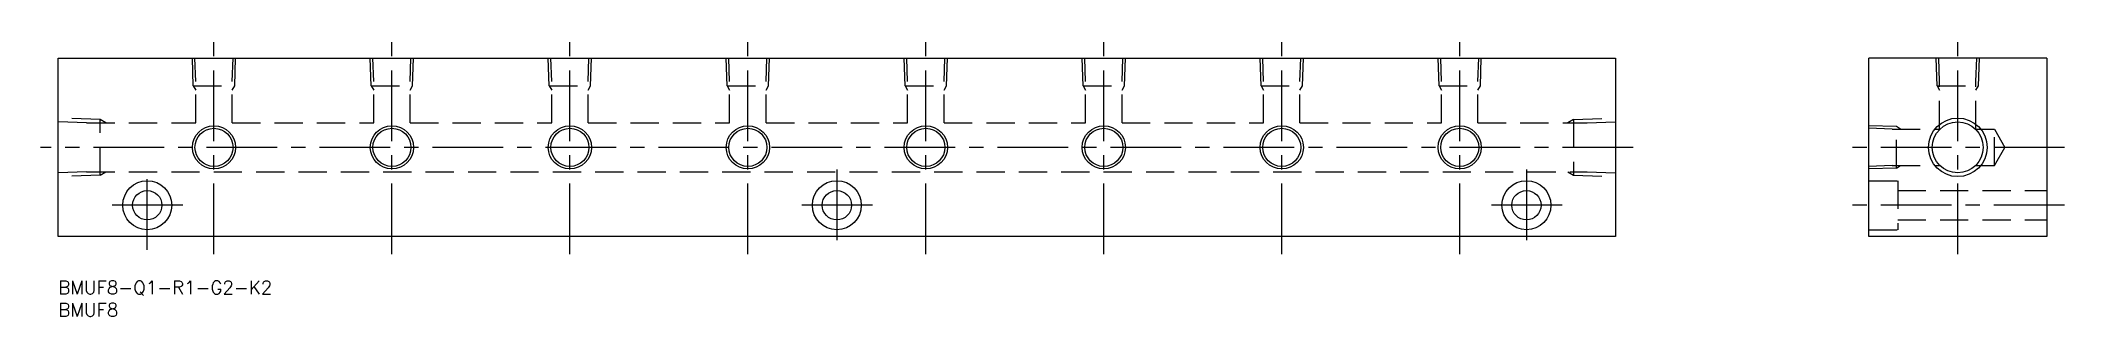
# Model space of a CAD drawing. Extents: x -4 to 451, y -8 to 54.
import ezdxf

# ---------------------------------------------------------------- set-up
doc = ezdxf.new("R2010")
doc.units = 0
doc.header["$LTSCALE"] = 0.5
doc.linetypes.add('CENTER', pattern=[50.8, 31.75, -6.35, 6.35, -6.35])
doc.linetypes.add('DASHED', pattern=[19.05, 12.7, -6.35])
for name, color, linetype in [('MSM_CENTER', 1, 'CENTER'), ('MSM_CONTINUOUS', 7, 'CONTINUOUS'), ('MSM_DASHED', 4, 'DASHED'), ('MSM_NARROW', 5, 'CONTINUOUS'), ('MSM_PART_NUMBER', 7, 'CONTINUOUS')]:
    doc.layers.add(name, color=color, linetype=linetype)
doc.styles.get("Standard").update_dxf_attribs({"font": 'txt.shx', "height": 3, "bigfont": 'bigfont.shx'})

# ---------------------------------------------------------------- blocks, each defined once
blk = doc.blocks.new('*U5')
at = {"layer": 'MSM_PART_NUMBER'}
blk.add_text('BMUF8-Q1-R1-G2-K2', height=3, dxfattribs=at).set_placement((0, -3))
blk = doc.blocks.new('*U6')
at = {"layer": 'MSM_PART_NUMBER'}
blk.add_text('BMUF8', height=3, dxfattribs=at).set_placement((0, -8))

msp = doc.modelspace()

# ---------------------------------------------------------------- linework, layer by layer
at = {"layer": 'MSM_CENTER'}
for p, q in [((35, 6), (35, 54)), ((75, 6), (75, 54)), ((115, 6), (115, 54)), ((155, 6), (155, 54)), ((195, 6), (195, 54)), ((235, 6), (235, 54)), ((275, 6), (275, 54)), ((315, 6), (315, 54)), ((426.94, 6), (426.94, 54)), ((354, 30), (-4, 30)), ((450.94, 30), (402.94, 30)), ((20, 7), (20, 25)), ((175, 25), (175, 7)), ((330, 25), (330, 7)), ((28, 17), (12, 17)), ((183, 17), (167, 17)), ((338, 17), (322, 17)), ((450.94, 17), (402.94, 17))]:
    msp.add_line(p, q, dxfattribs=at)
at = {"layer": 'MSM_CONTINUOUS'}
for p, q in [((0, 50), (350, 50)), ((0, 10), (0, 50)), ((350, 50), (350, 10)), ((446.94, 50), (406.94, 50)), ((406.94, 10), (406.94, 50)), ((446.94, 50), (446.94, 10)), ((350, 10), (0, 10)), ((446.94, 10), (406.94, 10))]:
    msp.add_line(p, q, dxfattribs=at)
for centre, radius in [((35, 30), 4.28), ((75, 30), 4.28), ((115, 30), 4.28), ((155, 30), 4.28), ((195, 30), 4.28), ((235, 30), 4.28), ((275, 30), 4.28), ((315, 30), 4.28), ((426.94, 30), 5.72), ((20, 17), 5.5), ((20, 17), 3.3), ((175, 17), 5.5), ((175, 17), 3.3), ((330, 17), 5.5), ((330, 17), 3.3)]:
    msp.add_circle(centre, radius, dxfattribs=at)
at = {"layer": 'MSM_DASHED'}
for p, q in [((30.35, 43.8), (30.14, 50)), ((30.9, 44.76), (30.72, 50)), ((39.1, 44.76), (39.28, 50)), ((39.65, 43.8), (39.86, 50)), ((70.35, 43.8), (70.14, 50)), ((70.9, 44.76), (70.72, 50)), ((79.1, 44.76), (79.28, 50)), ((79.65, 43.8), (79.86, 50)), ((110.35, 43.8), (110.14, 50)), ((110.9, 44.76), (110.72, 50)), ((119.1, 44.76), (119.28, 50)), ((119.65, 43.8), (119.86, 50)), ((150.35, 43.8), (150.14, 50)), ((150.9, 44.76), (150.72, 50)), ((159.1, 44.76), (159.28, 50)), ((159.65, 43.8), (159.86, 50)), ((190.35, 43.8), (190.14, 50)), ((190.9, 44.76), (190.72, 50)), ((199.1, 44.76), (199.28, 50)), ((199.65, 43.8), (199.86, 50)), ((230.35, 43.8), (230.14, 50)), ((230.9, 44.76), (230.72, 50)), ((239.1, 44.76), (239.28, 50)), ((239.65, 43.8), (239.86, 50)), ((270.35, 43.8), (270.14, 50)), ((270.9, 44.76), (270.72, 50)), ((279.1, 44.76), (279.28, 50)), ((279.65, 43.8), (279.86, 50)), ((310.35, 43.8), (310.14, 50)), ((310.9, 44.76), (310.72, 50)), ((319.1, 44.76), (319.28, 50)), ((319.65, 43.8), (319.86, 50)), ((422.3, 43.8), (422.08, 50)), ((422.84, 44.76), (422.66, 50)), ((431.04, 44.76), (431.23, 50)), ((431.59, 43.8), (431.81, 50)), ((30.35, 43.8), (30.9, 42.85)), ((30.35, 43.8), (39.65, 43.8)), ((30.9, 35.5), (30.9, 44.76)), ((39.1, 35.5), (39.1, 44.76)), ((39.1, 42.85), (39.65, 43.8)), ((70.35, 43.8), (70.9, 42.85)), ((70.35, 43.8), (79.65, 43.8)), ((70.9, 35.5), (70.9, 44.76)), ((79.1, 35.5), (79.1, 44.76)), ((79.1, 42.85), (79.65, 43.8)), ((110.35, 43.8), (110.9, 42.85)), ((110.35, 43.8), (119.65, 43.8)), ((110.9, 35.5), (110.9, 44.76)), ((119.1, 35.5), (119.1, 44.76)), ((119.1, 42.85), (119.65, 43.8)), ((150.35, 43.8), (150.9, 42.85)), ((150.35, 43.8), (159.65, 43.8)), ((150.9, 35.5), (150.9, 44.76)), ((159.1, 35.5), (159.1, 44.76)), ((159.1, 42.85), (159.65, 43.8)), ((190.35, 43.8), (190.9, 42.85)), ((190.35, 43.8), (199.65, 43.8)), ((190.9, 35.5), (190.9, 44.76)), ((199.1, 35.5), (199.1, 44.76)), ((199.1, 42.85), (199.65, 43.8)), ((230.35, 43.8), (230.9, 42.85)), ((230.35, 43.8), (239.65, 43.8)), ((230.9, 35.5), (230.9, 44.76)), ((239.1, 35.5), (239.1, 44.76)), ((239.1, 42.85), (239.65, 43.8)), ((270.35, 43.8), (270.9, 42.85)), ((270.35, 43.8), (279.65, 43.8)), ((270.9, 35.5), (270.9, 44.76)), ((279.1, 35.5), (279.1, 44.76)), ((279.1, 42.85), (279.65, 43.8)), ((310.35, 43.8), (310.9, 42.85)), ((310.35, 43.8), (319.65, 43.8)), ((310.9, 35.5), (310.9, 44.76)), ((319.1, 35.5), (319.1, 44.76)), ((319.1, 42.85), (319.65, 43.8)), ((422.3, 43.8), (422.84, 42.85)), ((422.3, 43.8), (431.59, 43.8)), ((422.84, 34.1), (422.84, 44.76)), ((431.04, 34.1), (431.04, 44.76)), ((431.04, 42.85), (431.59, 43.8)), ((9.4, 36.25), (0, 36.58)), ((340.6, 36.25), (350, 36.58)), ((6.37, 35.5), (0, 35.72)), ((6.37, 35.5), (30.9, 35.5)), ((10.7, 35.5), (9.4, 36.25)), ((9.4, 23.75), (9.4, 36.25)), ((39.1, 35.5), (70.9, 35.5)), ((79.1, 35.5), (110.9, 35.5)), ((119.1, 35.5), (150.9, 35.5)), ((159.1, 35.5), (190.9, 35.5)), ((199.1, 35.5), (230.9, 35.5)), ((239.1, 35.5), (270.9, 35.5)), ((279.1, 35.5), (310.9, 35.5)), ((319.1, 35.5), (343.63, 35.5)), ((340.6, 36.25), (339.3, 35.5)), ((340.6, 36.25), (340.6, 23.75)), ((343.63, 35.5), (350, 35.72)), ((413.14, 34.65), (406.94, 34.86)), ((412.18, 34.1), (406.94, 34.28)), ((412.18, 34.1), (422.84, 34.1)), ((414.09, 34.1), (413.14, 34.65)), ((413.14, 25.35), (413.14, 34.65)), ((431.04, 34.1), (435.19, 34.1)), ((435.19, 25.9), (435.19, 34.1)), ((435.19, 34.1), (437.56, 30)), ((435.19, 25.9), (437.56, 30)), ((6.37, 24.5), (0, 24.28)), ((9.4, 23.75), (0, 23.42)), ((6.37, 24.5), (343.63, 24.5)), ((9.4, 23.75), (10.7, 24.5)), ((339.3, 24.5), (340.6, 23.75)), ((340.6, 23.75), (350, 23.42)), ((343.63, 24.5), (350, 24.28)), ((412.18, 25.9), (406.94, 25.72)), ((413.14, 25.35), (406.94, 25.14)), ((412.18, 25.9), (422.95, 25.9)), ((413.14, 25.35), (414.09, 25.9)), ((430.93, 25.9), (435.19, 25.9)), ((406.94, 22.5), (413.44, 22.5)), ((413.44, 22.5), (413.44, 11.5)), ((413.44, 20.3), (446.94, 20.3)), ((413.44, 13.7), (446.94, 13.7)), ((406.94, 11.5), (413.44, 11.5))]:
    msp.add_line(p, q, dxfattribs=at)
at = {"layer": 'MSM_NARROW'}
for centre, radius in [((426.94, 30), 6.58), ((35, 30), 4.86), ((75, 30), 4.86), ((115, 30), 4.86), ((155, 30), 4.86), ((195, 30), 4.86), ((235, 30), 4.86), ((275, 30), 4.86), ((315, 30), 4.86)]:
    msp.add_circle(centre, radius, dxfattribs=at)

# ---------------------------------------------------------------- block references
at = {"layer": 'MSM_CONTINUOUS'}
for name in ['*U5', '*U6']:
    msp.add_blockref(name, (0, 0), dxfattribs=at)

doc.saveas('drawing.dxf')
